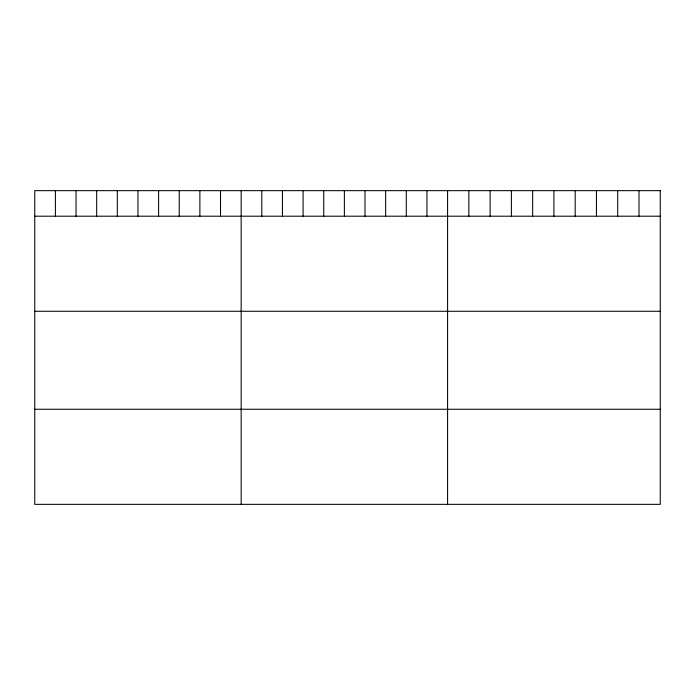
<?xml version="1.0" encoding="UTF-8"?>
<svg xmlns="http://www.w3.org/2000/svg" width="695" height="695" viewBox="0 0 695 695"><rect width="100%" height="100%" fill="white"/><g stroke="black" fill="none" stroke-linecap="round" stroke-linejoin="round"><path stroke-width="1.04" d="M34.75 216.197L660.25 216.197M34.75 311.282L660.25 311.282M34.75 409.251L660.25 409.251M638.983 190.656L638.983 216.197M617.716 190.656L617.716 216.197M596.449 190.656L596.449 216.197M575.182 190.656L575.182 216.197M553.915 190.656L553.915 216.197M532.648 190.656L532.648 216.197M511.381 190.656L511.381 216.197M490.114 190.656L490.114 216.197M468.847 190.656L468.847 216.197M447.58 190.656L447.58 504.344M426.939 190.656L426.939 216.197M406.297 190.656L406.297 216.197M385.656 190.656L385.656 216.197M365.014 190.656L365.014 216.197M344.373 190.656L344.373 216.197M323.731 190.656L323.731 216.197M303.089 190.656L303.089 216.197M282.448 190.656L282.448 216.197M261.807 190.656L261.807 216.197M241.165 190.656L241.165 504.344M220.524 190.656L220.524 216.197M199.882 190.656L199.882 216.197M179.24 190.656L179.24 216.197M158.599 190.656L158.599 216.197M137.958 190.656L137.958 216.197M117.316 190.656L117.316 216.197M96.675 190.656L96.675 216.197M76.033 190.656L76.033 216.197M55.392 190.656L55.392 216.197M660.25 190.656L34.75 190.656L34.75 504.344L660.25 504.344L660.25 190.656"/></g></svg>
